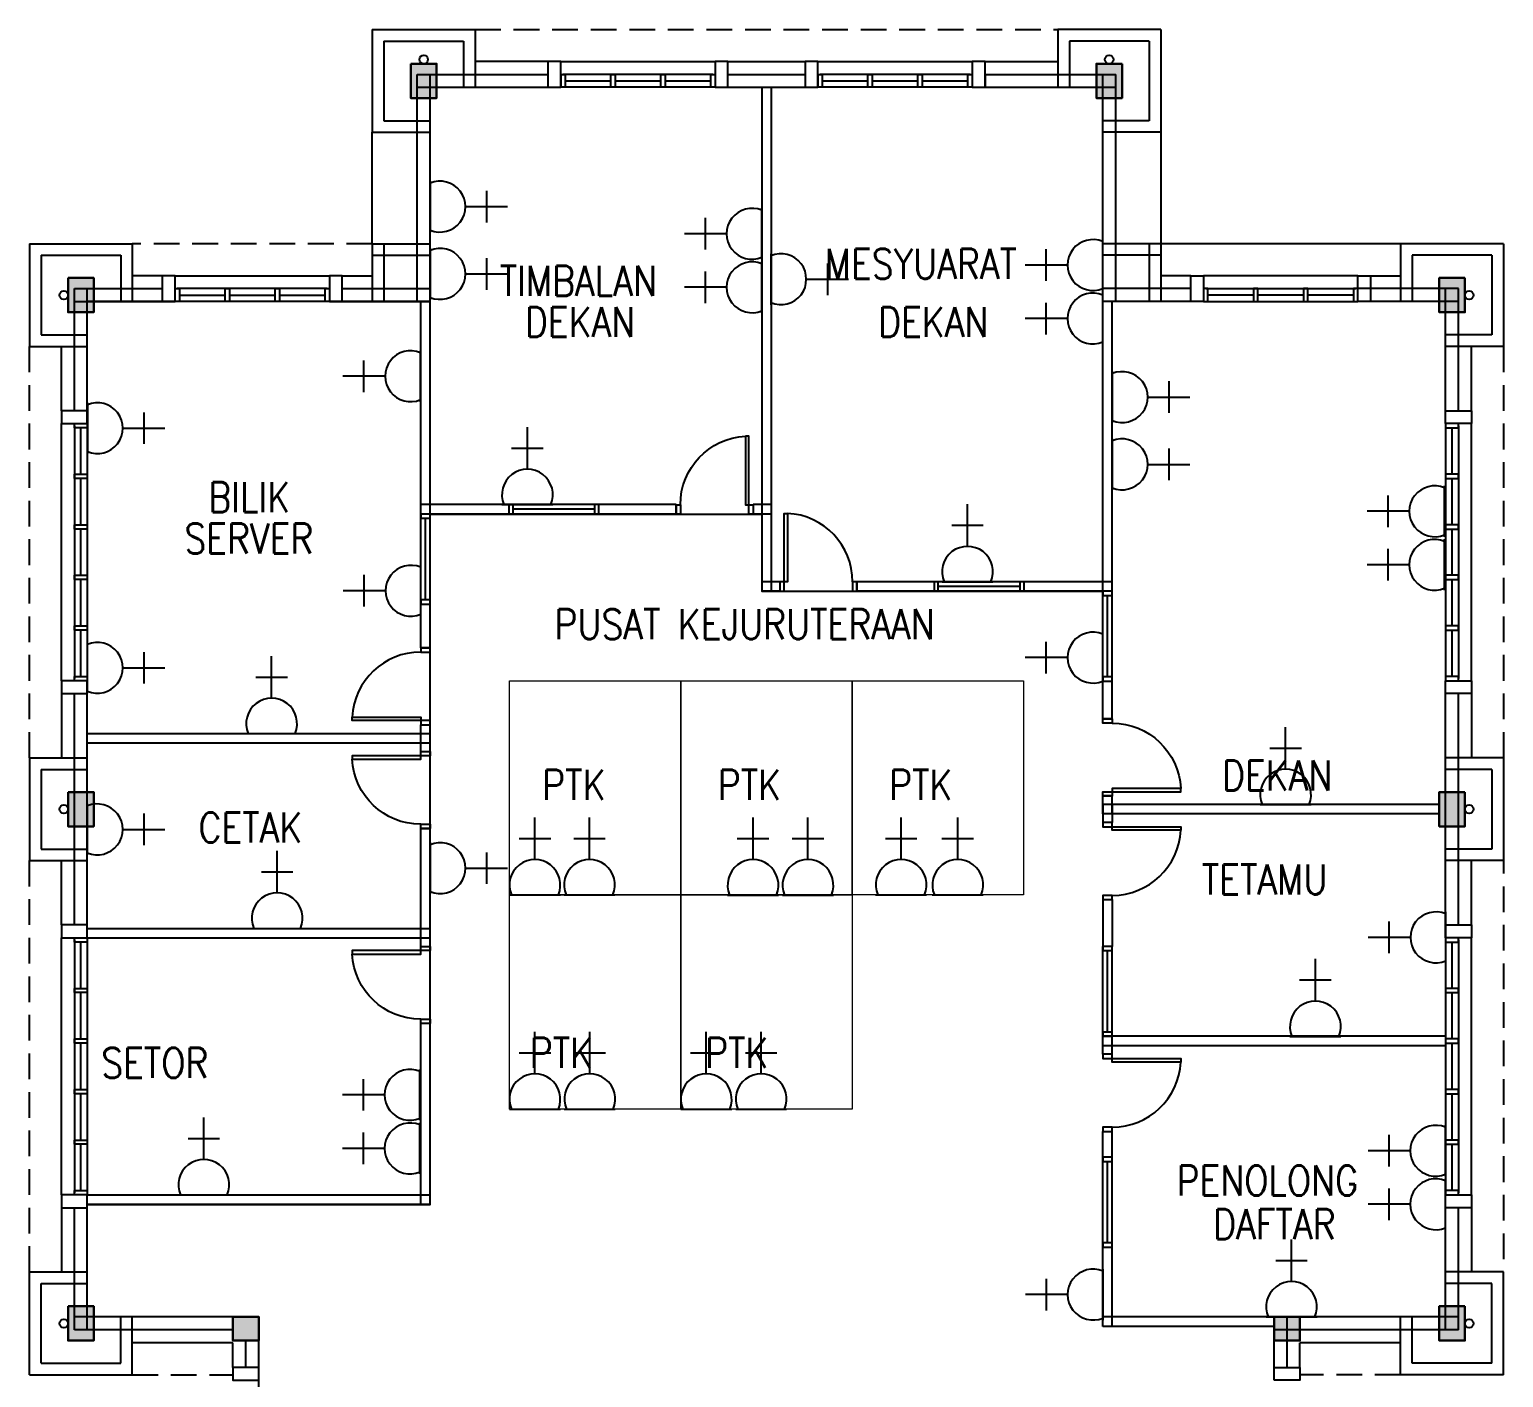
# Model space of a CAD drawing. Header units: inches. Extents: x -85907952 to 802144, y 988801 to 3125513.
# Drawn here: x 554408 to 571608, y 1038840 to 1054572 of the extents above; entities that cross this region are included whole.
import ezdxf
from ezdxf.enums import TextEntityAlignment as Align

# ---------------------------------------------------------------- set-up
doc = ezdxf.new("R2010")
doc.units = ezdxf.units.IN
doc.header["$MEASUREMENT"] = 0
doc.linetypes.add('HIDDEN', pattern=[0.375, 0.25, -0.125])
for name, color, linetype, lineweight in [('1', 8, 'Continuous', 9), ('COLUMN', 8, 'Continuous', 30), ('t3', 8, 'Continuous', 25)]:
    doc.layers.add(name, color=color, linetype=linetype, lineweight=lineweight)
for name, color, linetype in [('DOOR', 2, 'Continuous'), ('DOWNPIPE', 8, 'Continuous'), ('ELECT', 6, 'Continuous'), ('LW', 2, 'Continuous'), ('partition', 8, 'Continuous'), ('TB', 8, 'Continuous'), ('ventilation', 4, 'Continuous'), ('WALL', 1, 'Continuous'), ('WIN', 9, 'Continuous')]:
    doc.layers.add(name, color=color, linetype=linetype)
doc.styles.add('LAILA', font='romans.shx', dxfattribs={"width": 0.85})

# ---------------------------------------------------------------- blocks, each defined once
blk = doc.blocks.new('dr16')
at = {"layer": 'DOOR', "color": 1}
blk.add_line((-2409712, -909071), (-2409602, -909071), dxfattribs=at)
for points in [[(-2409712, -909071), (-2409602, -909071), (-2409602, -909021), (-2409712, -909021)], [(-2410511, -909831), (-2409712, -909831), (-2409712, -909871), (-2410511, -909871)], [(-2409712, -909921), (-2409602, -909921), (-2409602, -909871), (-2409712, -909871)]]:
    blk.add_lwpolyline(points, close=True, dxfattribs=at)
at = {"layer": 'DOOR', "color": 9}
blk.add_arc((-2409712, -909871), 800, 90, 177.134, dxfattribs=at)
blk = doc.blocks.new('13A SSO 300mm')
at = {"layer": 'ELECT', "color": 6}
for p, q in [((0, 414), (0, 904)), ((-184, 659), (184, 659)), ((-297, 0), (297, 0))]:
    blk.add_line(p, q, dxfattribs=at)
blk.add_arc((0, 116), 297, 336.9763, 203.0237, dxfattribs=at)

msp = doc.modelspace()

# ---------------------------------------------------------------- hatches: boundary and pattern name
at = {"layer": 'COLUMN'}
for points in [[(556783, 1039547), (557083, 1039547), (557083, 1039272), (556783, 1039272)], [(568933, 1039547), (569233, 1039547), (569233, 1039272), (568933, 1039272)]]:
    msp.add_hatch(color=256, dxfattribs=at).paths.add_polyline_path(points)

# ---------------------------------------------------------------- linework, layer by layer
at = {"layer": '1'}
for points in [[(560008, 1044472), (560008, 1046972), (562008, 1046972), (562008, 1044472)], [(562008, 1044472), (562008, 1046972), (564008, 1046972), (564008, 1044472)], [(564008, 1044472), (564008, 1046972), (566008, 1046972), (566008, 1044472)], [(560008, 1041972), (560008, 1044472), (562008, 1044472), (562008, 1041972)], [(562008, 1041972), (562008, 1044472), (564008, 1044472), (564008, 1041972)]]:
    msp.add_lwpolyline(points, close=True, dxfattribs=at)
at = {"layer": 'COLUMN'}
for points in [[(558858, 1054172), (559158, 1054172), (559158, 1053772), (558858, 1053772)], [(567158, 1054172), (566858, 1054172), (566858, 1053772), (567158, 1053772)], [(554858, 1051672), (555158, 1051672), (555158, 1051272), (554858, 1051272)], [(571158, 1051672), (570858, 1051672), (570858, 1051272), (571158, 1051272)], [(554858, 1045672), (555158, 1045672), (555158, 1045272), (554858, 1045272)], [(571158, 1045672), (570858, 1045672), (570858, 1045272), (571158, 1045272)], [(554858, 1039672), (555158, 1039672), (555158, 1039272), (554858, 1039272)], [(571158, 1039672), (570858, 1039672), (570858, 1039272), (571158, 1039272)], [(556783, 1039547), (557083, 1039547), (557083, 1039272), (556783, 1039272)], [(568933, 1039547), (569233, 1039547), (569233, 1039272), (568933, 1039272)]]:
    msp.add_lwpolyline(points, close=True, dxfattribs=at)
for points in [[(558858, 1054172), (559158, 1054172), (558858, 1053772), (559158, 1053772)], [(567158, 1054172), (566858, 1054172), (567158, 1053772), (566858, 1053772)], [(554858, 1051672), (555158, 1051672), (554858, 1051272), (555158, 1051272)], [(571158, 1051672), (570858, 1051672), (571158, 1051272), (570858, 1051272)], [(554858, 1045672), (555158, 1045672), (554858, 1045272), (555158, 1045272)], [(571158, 1045672), (570858, 1045672), (571158, 1045272), (570858, 1045272)], [(554858, 1039672), (555158, 1039672), (554858, 1039272), (555158, 1039272)], [(571158, 1039672), (570858, 1039672), (571158, 1039272), (570858, 1039272)]]:
    msp.add_solid(points, dxfattribs=at)
at = {"layer": 'DOWNPIPE'}
for centre in [(559008, 1054222), (567008, 1054222), (554808, 1051472), (571208, 1051472), (554808, 1045472), (571208, 1045472), (554808, 1039472), (571208, 1039472)]:
    msp.add_circle(centre, 50, dxfattribs=at)
at = {"layer": 'LW', "linetype": 'HIDDEN', "ltscale": 1200}
for p, q in [((559608, 1054572), (566408, 1054572)), ((558408, 1052072), (555608, 1052072)), ((554408, 1046072), (554408, 1050872)), ((571608, 1050872), (571608, 1040072)), ((554408, 1040072), (554408, 1044872)), ((555608, 1038872), (556783, 1038872)), ((570408, 1038872), (569233, 1038872))]:
    msp.add_line(p, q, dxfattribs=at)
at = {"layer": 'LW'}
for p, q in [((560458, 1054197), (559608, 1054197)), ((560608, 1054197), (562408, 1054197)), ((562558, 1054197), (563458, 1054197)), ((563608, 1054197), (565408, 1054197)), ((565558, 1054197), (566408, 1054197)), ((555958, 1051697), (555608, 1051697)), ((556108, 1051697), (557908, 1051697)), ((558058, 1051697), (558408, 1051697)), ((567958, 1051697), (567608, 1051697)), ((569908, 1051697), (568108, 1051697)), ((570058, 1051697), (570408, 1051697)), ((554783, 1050122), (554783, 1050872)), ((571233, 1050122), (571233, 1050872)), ((554783, 1046972), (554783, 1049972)), ((571233, 1046972), (571233, 1049972)), ((554783, 1046822), (554783, 1046072)), ((571233, 1046822), (571233, 1046072)), ((554783, 1044122), (554783, 1044872)), ((571233, 1044122), (571233, 1044872)), ((554783, 1040972), (554783, 1043972)), ((571233, 1040972), (571233, 1043972)), ((554783, 1040822), (554783, 1040072)), ((571233, 1040822), (571233, 1040072)), ((556783, 1039247), (555608, 1039247)), ((556783, 1038959), (556783, 1039247)), ((570408, 1039247), (569233, 1039247)), ((569233, 1038959), (569233, 1039247))]:
    msp.add_line(p, q, dxfattribs=at)
at = {"layer": 'partition'}
for p, q in [((562953, 1053897), (562953, 1048017)), ((563063, 1053897), (563063, 1048017)), ((558973, 1048917), (558973, 1051397)), ((559083, 1048917), (559083, 1051397)), ((566933, 1048017), (566933, 1051397)), ((567043, 1048017), (567043, 1051397)), ((560003, 1049027), (558973, 1049027)), ((560003, 1048917), (558973, 1048917)), ((559083, 1048917), (558973, 1048917)), ((561953, 1049027), (561053, 1049027)), ((561953, 1048917), (561053, 1048917)), ((561953, 1049027), (561953, 1048917)), ((563063, 1049027), (562853, 1049027)), ((562853, 1049027), (562853, 1048917)), ((563063, 1048917), (562853, 1048917)), ((563163, 1048127), (562953, 1048127)), ((563163, 1048017), (562953, 1048017)), ((563163, 1048127), (563163, 1048017)), ((564063, 1048127), (564063, 1048017)), ((564963, 1048127), (564063, 1048127)), ((564963, 1048017), (564063, 1048017)), ((564963, 1048127), (564963, 1048017)), ((567043, 1048127), (566013, 1048127)), ((566013, 1048017), (566013, 1048127)), ((567043, 1048017), (566013, 1048017)), ((567043, 1048017), (566933, 1048017)), ((558973, 1047357), (558973, 1047867)), ((558973, 1047867), (559083, 1047867)), ((559083, 1047357), (559083, 1047867)), ((558973, 1047357), (559083, 1047357)), ((566933, 1046527), (566933, 1046967)), ((566933, 1046967), (567043, 1046967)), ((567043, 1046527), (567043, 1046967)), ((558973, 1046147), (558973, 1046457)), ((558973, 1046457), (559083, 1046457)), ((559083, 1046147), (559083, 1046457)), ((567043, 1046527), (566933, 1046527)), ((555083, 1046357), (559083, 1046357)), ((555083, 1046247), (555083, 1046357)), ((555083, 1046247), (559083, 1046247)), ((558973, 1046147), (559083, 1046147)), ((567043, 1045627), (566933, 1045627)), ((566933, 1045417), (566933, 1045627)), ((567043, 1045417), (567043, 1045627)), ((570858, 1045527), (566933, 1045527)), ((566933, 1045527), (566933, 1045317)), ((570858, 1045417), (566933, 1045417)), ((567043, 1045527), (567043, 1045317)), ((558973, 1045247), (559083, 1045247)), ((558973, 1043872), (558973, 1045247)), ((559083, 1043872), (559083, 1045247)), ((566933, 1044417), (566933, 1043872)), ((567043, 1044417), (567043, 1043872)), ((555083, 1044082), (559083, 1044082)), ((555083, 1043972), (559083, 1043972)), ((567043, 1043872), (566933, 1043872)), ((558973, 1040862), (558973, 1042972)), ((559083, 1040862), (559083, 1042972)), ((570933, 1042822), (566933, 1042822)), ((566933, 1042822), (567043, 1042822)), ((566933, 1042612), (566933, 1042822)), ((570933, 1042712), (566933, 1042712)), ((567043, 1042612), (567043, 1042822)), ((566933, 1041412), (566933, 1041712)), ((567043, 1041412), (567043, 1041712)), ((567043, 1041412), (566933, 1041412)), ((555083, 1040972), (559083, 1040972)), ((555083, 1040862), (559083, 1040862)), ((566933, 1039437), (566933, 1040362)), ((566933, 1040362), (567043, 1040362)), ((567043, 1039437), (567043, 1040362)), ((568933, 1039547), (566933, 1039547)), ((568933, 1039437), (566933, 1039437))]:
    msp.add_line(p, q, dxfattribs=at)
at = {"layer": 'ventilation'}
msp.add_lwpolyline([(557756, 1029888), (557756, 1030046), (558204, 1030046), (558204, 1032896), (562115, 1032896), (562115, 1033044), (557083, 1033044), (557083, 1039547), (555083, 1039547), (555083, 1040861), (559083, 1040861), (559083, 1048917), (562953, 1048917), (562953, 1048017), (566932, 1048017), (566932, 1051454)], dxfattribs=at)
at = {"layer": 'WALL'}
for p, q in [((558408, 1054572), (559608, 1054572)), ((558408, 1054572), (558408, 1053372)), ((559608, 1054572), (559608, 1053897)), ((567608, 1054572), (566408, 1054572)), ((566408, 1054572), (566408, 1053897)), ((567608, 1054572), (567608, 1053372)), ((558543, 1054437), (558543, 1053507)), ((558543, 1054437), (559473, 1054437)), ((559473, 1054437), (559473, 1053897)), ((567473, 1054437), (566543, 1054437)), ((566543, 1054437), (566543, 1053897)), ((567473, 1054437), (567473, 1053507)), ((558933, 1051397), (558933, 1054047)), ((558933, 1054047), (560458, 1054047)), ((559083, 1051397), (559083, 1054047)), ((560608, 1054047), (560608, 1053897)), ((562558, 1054047), (563458, 1054047)), ((563608, 1054047), (563608, 1053897)), ((565558, 1054047), (567083, 1054047)), ((565558, 1054047), (565558, 1053897)), ((566933, 1051397), (566933, 1054047)), ((567083, 1051397), (567083, 1054047)), ((558933, 1053897), (560608, 1053897)), ((562408, 1053897), (563608, 1053897)), ((565408, 1053897), (567083, 1053897)), ((558543, 1053507), (559083, 1053507)), ((567473, 1053507), (566933, 1053507)), ((558408, 1053372), (559083, 1053372)), ((567608, 1053372), (566933, 1053372)), ((554408, 1052072), (554408, 1050872)), ((554408, 1052072), (555608, 1052072)), ((555608, 1052072), (555608, 1051397)), ((558408, 1052072), (559083, 1052072)), ((558408, 1052072), (558408, 1051397)), ((558543, 1052072), (558543, 1051397)), ((567608, 1052072), (566933, 1052072)), ((567473, 1052072), (567473, 1051397)), ((567608, 1052072), (567608, 1051397)), ((571608, 1052072), (570408, 1052072)), ((570408, 1052072), (570408, 1051397)), ((571608, 1052072), (571608, 1050872)), ((554543, 1051937), (555473, 1051937)), ((554543, 1051937), (554543, 1051007)), ((555473, 1051937), (555473, 1051397)), ((558408, 1051937), (559083, 1051937)), ((567608, 1051937), (566933, 1051937)), ((571473, 1051937), (570543, 1051937)), ((570543, 1051937), (570543, 1051397)), ((571473, 1051937), (571473, 1051007)), ((554933, 1050122), (554933, 1051547)), ((554933, 1051547), (555958, 1051547)), ((555083, 1049972), (555083, 1051547)), ((558058, 1051547), (559083, 1051547)), ((567958, 1051547), (566933, 1051547)), ((571083, 1051547), (569908, 1051547)), ((570933, 1049972), (570933, 1051547)), ((571083, 1050122), (571083, 1051547)), ((554933, 1051397), (556108, 1051397)), ((556108, 1051397), (555083, 1051397)), ((557908, 1051397), (559083, 1051397)), ((559083, 1051397), (557908, 1051397)), ((568108, 1051397), (566933, 1051397)), ((571083, 1051397), (569908, 1051397)), ((554543, 1051007), (555083, 1051007)), ((571473, 1051007), (570933, 1051007)), ((571473, 1051007), (570933, 1051007)), ((554408, 1050872), (555083, 1050872)), ((571608, 1050872), (570933, 1050872)), ((571608, 1050872), (570933, 1050872)), ((555083, 1043972), (555083, 1046972)), ((570933, 1043972), (570933, 1046972)), ((554933, 1044122), (554933, 1046822)), ((571083, 1044122), (571083, 1046822)), ((554408, 1046072), (555083, 1046072)), ((554408, 1046072), (554408, 1044872)), ((554543, 1045937), (554543, 1045007)), ((554543, 1045937), (555083, 1045937)), ((571608, 1046072), (570933, 1046072)), ((571473, 1045937), (570933, 1045937)), ((571473, 1045937), (571473, 1045007)), ((571608, 1046072), (571608, 1044872)), ((554543, 1045007), (555083, 1045007)), ((571473, 1045007), (570933, 1045007)), ((554408, 1044872), (555083, 1044872)), ((571608, 1044872), (570933, 1044872)), ((555083, 1039397), (555083, 1040972)), ((570933, 1039397), (570933, 1040972)), ((554933, 1039397), (554933, 1040822)), ((571083, 1039397), (571083, 1040822)), ((554408, 1040072), (555083, 1040072)), ((554408, 1038872), (554408, 1040072)), ((554543, 1039937), (555083, 1039937)), ((554543, 1039007), (554543, 1039937)), ((571608, 1040072), (570933, 1040072)), ((571473, 1039937), (570933, 1039937)), ((571473, 1039007), (571473, 1039937)), ((571608, 1038872), (571608, 1040072)), ((557083, 1039547), (554933, 1039547)), ((556783, 1039397), (554933, 1039397)), ((555473, 1039007), (555473, 1039547)), ((555608, 1038872), (555608, 1039547)), ((557083, 1038809), (557083, 1039547)), ((571083, 1039547), (568933, 1039547)), ((568933, 1038809), (568933, 1039547)), ((571083, 1039397), (568933, 1039397)), ((569083, 1038959), (569083, 1039547)), ((570408, 1038872), (570408, 1039547)), ((570543, 1039007), (570543, 1039547)), ((556933, 1038959), (556933, 1039272)), ((554543, 1039007), (555473, 1039007)), ((571473, 1039007), (570543, 1039007)), ((554408, 1038872), (555608, 1038872)), ((571608, 1038872), (570408, 1038872))]:
    msp.add_line(p, q, dxfattribs=at)
for points in [[(560458, 1053897), (560608, 1053897), (560608, 1054197), (560458, 1054197)], [(562408, 1053897), (562558, 1053897), (562558, 1054197), (562408, 1054197)], [(563458, 1053897), (563608, 1053897), (563608, 1054197), (563458, 1054197)], [(565408, 1053897), (565558, 1053897), (565558, 1054197), (565408, 1054197)], [(555958, 1051397), (556108, 1051397), (556108, 1051697), (555958, 1051697)], [(557908, 1051397), (558058, 1051397), (558058, 1051697), (557908, 1051697)], [(568108, 1051397), (567958, 1051397), (567958, 1051697), (568108, 1051697)], [(570058, 1051397), (569908, 1051397), (569908, 1051697), (570058, 1051697)], [(555083, 1049972), (555083, 1050122), (554783, 1050122), (554783, 1049972)], [(570933, 1049972), (570933, 1050122), (571233, 1050122), (571233, 1049972)], [(555083, 1046822), (555083, 1046972), (554783, 1046972), (554783, 1046822)], [(570933, 1046822), (570933, 1046972), (571233, 1046972), (571233, 1046822)], [(555083, 1043972), (555083, 1044122), (554783, 1044122), (554783, 1043972)], [(570933, 1043972), (570933, 1044122), (571233, 1044122), (571233, 1043972)], [(555083, 1040822), (555083, 1040972), (554783, 1040972), (554783, 1040822)], [(570933, 1040822), (570933, 1040972), (571233, 1040972), (571233, 1040822)], [(557083, 1038809), (557083, 1038959), (556783, 1038959), (556783, 1038809)], [(568933, 1038809), (568933, 1038959), (569233, 1038959), (569233, 1038809)]]:
    msp.add_lwpolyline(points, close=True, dxfattribs=at)
at = {"layer": 'WIN'}
for p, q in [((562383, 1054047), (560633, 1054047)), ((565383, 1054047), (563633, 1054047)), ((562408, 1053897), (560608, 1053897)), ((560658, 1053972), (561192, 1053972)), ((561242, 1053972), (561775, 1053972)), ((561825, 1053972), (562358, 1053972)), ((565408, 1053897), (563608, 1053897)), ((563658, 1053972), (564192, 1053972)), ((564242, 1053972), (564775, 1053972)), ((564825, 1053972), (565358, 1053972)), ((558408, 1052072), (558408, 1053372)), ((567608, 1053372), (567608, 1052072)), ((570408, 1052072), (567608, 1052072)), ((557883, 1051547), (556133, 1051547)), ((556158, 1051472), (556692, 1051472)), ((556742, 1051472), (557275, 1051472)), ((557325, 1051472), (557858, 1051472)), ((568133, 1051547), (569883, 1051547)), ((568692, 1051472), (568158, 1051472)), ((569275, 1051472), (568742, 1051472)), ((569858, 1051472), (569325, 1051472)), ((557908, 1051397), (556108, 1051397)), ((568108, 1051397), (569908, 1051397)), ((554933, 1049947), (554933, 1046997)), ((555008, 1049382), (555008, 1049922)), ((555083, 1049972), (555083, 1046972)), ((570933, 1049972), (570933, 1046972)), ((571008, 1049382), (571008, 1049922)), ((571083, 1049947), (571083, 1046997)), ((555008, 1048792), (555008, 1049332)), ((571008, 1048792), (571008, 1049332)), ((558973, 1047867), (558973, 1048917)), ((559028, 1047917), (559028, 1048867)), ((559083, 1047867), (559083, 1048917)), ((561053, 1049027), (560003, 1049027)), ((561053, 1048917), (560003, 1048917)), ((561003, 1048972), (560053, 1048972)), ((555008, 1048202), (555008, 1048742)), ((571008, 1048202), (571008, 1048742)), ((555008, 1047612), (555008, 1048152)), ((566013, 1048127), (564963, 1048127)), ((566013, 1048017), (564963, 1048017)), ((565963, 1048072), (565013, 1048072)), ((566933, 1046967), (566933, 1048017)), ((567043, 1046967), (567043, 1048017)), ((571008, 1047612), (571008, 1048152)), ((566988, 1047017), (566988, 1047967)), ((555008, 1047022), (555008, 1047562)), ((571008, 1047022), (571008, 1047562)), ((554933, 1043947), (554933, 1040997)), ((555008, 1043382), (555008, 1043922)), ((555083, 1043972), (555083, 1040972)), ((566933, 1042822), (566933, 1043872)), ((567043, 1042822), (567043, 1043872)), ((570933, 1043972), (570933, 1040972)), ((571008, 1043382), (571008, 1043922)), ((571083, 1043947), (571083, 1040997)), ((566988, 1042872), (566988, 1043822)), ((555008, 1042792), (555008, 1043332)), ((571008, 1042792), (571008, 1043332)), ((555008, 1042202), (555008, 1042742)), ((571008, 1042202), (571008, 1042742)), ((555008, 1041612), (555008, 1042152)), ((571008, 1041612), (571008, 1042152)), ((555008, 1041022), (555008, 1041562)), ((571008, 1041022), (571008, 1041562)), ((566933, 1040362), (566933, 1041412)), ((566988, 1040412), (566988, 1041362)), ((567043, 1040362), (567043, 1041412)), ((557083, 1039272), (557083, 1039547)), ((569233, 1039272), (569233, 1039547))]:
    msp.add_line(p, q, dxfattribs=at)
for points in [[(560608, 1054047), (560658, 1054047), (560658, 1053897), (560608, 1053897)], [(561192, 1054047), (561242, 1054047), (561242, 1053897), (561192, 1053897)], [(561775, 1054047), (561825, 1054047), (561825, 1053897), (561775, 1053897)], [(562358, 1054047), (562408, 1054047), (562408, 1053897), (562358, 1053897)], [(563608, 1054047), (563658, 1054047), (563658, 1053897), (563608, 1053897)], [(564192, 1054047), (564242, 1054047), (564242, 1053897), (564192, 1053897)], [(564775, 1054047), (564825, 1054047), (564825, 1053897), (564775, 1053897)], [(565358, 1054047), (565408, 1054047), (565408, 1053897), (565358, 1053897)], [(556108, 1051547), (556158, 1051547), (556158, 1051397), (556108, 1051397)], [(556692, 1051547), (556742, 1051547), (556742, 1051397), (556692, 1051397)], [(557275, 1051547), (557325, 1051547), (557325, 1051397), (557275, 1051397)], [(557858, 1051547), (557908, 1051547), (557908, 1051397), (557858, 1051397)], [(568158, 1051547), (568108, 1051547), (568108, 1051397), (568158, 1051397)], [(568742, 1051547), (568692, 1051547), (568692, 1051397), (568742, 1051397)], [(569325, 1051547), (569275, 1051547), (569275, 1051397), (569325, 1051397)], [(569908, 1051547), (569858, 1051547), (569858, 1051397), (569908, 1051397)], [(554933, 1049922), (554933, 1049972), (555083, 1049972), (555083, 1049922)], [(571083, 1049922), (571083, 1049972), (570933, 1049972), (570933, 1049922)], [(554933, 1049332), (554933, 1049382), (555083, 1049382), (555083, 1049332)], [(571083, 1049332), (571083, 1049382), (570933, 1049382), (570933, 1049332)], [(559083, 1048917), (558973, 1048917), (558973, 1048867), (559083, 1048867)], [(560003, 1049027), (560003, 1048917), (560053, 1048917), (560053, 1049027)], [(561003, 1049027), (561003, 1048917), (561053, 1048917), (561053, 1049027)], [(554933, 1048742), (554933, 1048792), (555083, 1048792), (555083, 1048742)], [(571083, 1048742), (571083, 1048792), (570933, 1048792), (570933, 1048742)], [(554933, 1048152), (554933, 1048202), (555083, 1048202), (555083, 1048152)], [(571083, 1048152), (571083, 1048202), (570933, 1048202), (570933, 1048152)], [(564963, 1048127), (564963, 1048017), (565013, 1048017), (565013, 1048127)], [(565963, 1048127), (565963, 1048017), (566013, 1048017), (566013, 1048127)], [(567043, 1048017), (566933, 1048017), (566933, 1047967), (567043, 1047967)], [(559083, 1047917), (558973, 1047917), (558973, 1047867), (559083, 1047867)], [(554933, 1047562), (554933, 1047612), (555083, 1047612), (555083, 1047562)], [(571083, 1047562), (571083, 1047612), (570933, 1047612), (570933, 1047562)], [(554933, 1046972), (554933, 1047022), (555083, 1047022), (555083, 1046972)], [(567043, 1047017), (566933, 1047017), (566933, 1046967), (567043, 1046967)], [(571083, 1046972), (571083, 1047022), (570933, 1047022), (570933, 1046972)], [(554933, 1043922), (554933, 1043972), (555083, 1043972), (555083, 1043922)], [(567043, 1043872), (566933, 1043872), (566933, 1043822), (567043, 1043822)], [(571083, 1043922), (571083, 1043972), (570933, 1043972), (570933, 1043922)], [(554933, 1043332), (554933, 1043382), (555083, 1043382), (555083, 1043332)], [(571083, 1043332), (571083, 1043382), (570933, 1043382), (570933, 1043332)], [(567043, 1042872), (566933, 1042872), (566933, 1042822), (567043, 1042822)], [(554933, 1042742), (554933, 1042792), (555083, 1042792), (555083, 1042742)], [(571083, 1042742), (571083, 1042792), (570933, 1042792), (570933, 1042742)], [(554933, 1042152), (554933, 1042202), (555083, 1042202), (555083, 1042152)], [(571083, 1042152), (571083, 1042202), (570933, 1042202), (570933, 1042152)], [(554933, 1041562), (554933, 1041612), (555083, 1041612), (555083, 1041562)], [(571083, 1041562), (571083, 1041612), (570933, 1041612), (570933, 1041562)], [(567043, 1041412), (566933, 1041412), (566933, 1041362), (567043, 1041362)], [(554933, 1040972), (554933, 1041022), (555083, 1041022), (555083, 1040972)], [(571083, 1040972), (571083, 1041022), (570933, 1041022), (570933, 1040972)], [(567043, 1040412), (566933, 1040412), (566933, 1040362), (567043, 1040362)]]:
    msp.add_lwpolyline(points, close=True, dxfattribs=at)

# ---------------------------------------------------------------- block references
at = {"layer": 'DOOR', "xscale": -1}
for p, rotation in [((-347068, -1360686), 90), ((2968685, 136226), 180), ((2968685, 133951), 180)]:
    msp.add_blockref('dr16', p, dxfattribs=dict(at, rotation=rotation))
at = {"layer": 'DOOR'}
for p, rotation in [((1473084, -1361586), 270), ((-1842669, 135396), 180), ((-1842669, 132691), 180)]:
    msp.add_blockref('dr16', p, dxfattribs=dict(at, rotation=rotation))
msp.add_blockref('dr16', (2968685, 1956377), dxfattribs=at)
at = {"layer": 'DOOR', "xscale": -1}
msp.add_blockref('dr16', (-1842669, 1955547), dxfattribs=at)
at = {"layer": 'TB', "color": 6, "linetype": 'Continuous'}
for p, rotation in [((559083, 1052504), 270), ((562955, 1052188), 90), ((566932, 1051823), 90), ((559083, 1051719), 270), ((563060, 1051657), 270), ((562955, 1051563), 90), ((566932, 1051198), 90), ((558970, 1050525), 90), ((567043, 1050282), 270), ((555084, 1049919), 270), ((567043, 1049497), 270), ((570921, 1048949), 90), ((570921, 1048325), 90), ((558974, 1048022), 90), ((566932, 1047241), 90), ((555083, 1047122), 270), ((555083, 1045237), 270), ((559083, 1044785), 270), ((570934, 1043977), 90), ((558965, 1042139), 90), ((558965, 1041514), 90), ((570933, 1041487), 90), ((570933, 1040862), 90), ((566935, 1039808), 90)]:
    msp.add_blockref('13A SSO 300mm', p, dxfattribs=dict(at, rotation=rotation))
for p in [(560218, 1049027), (565354, 1048127), (557234, 1046356), (569066, 1045527), (560306, 1044472), (560943, 1044472), (562851, 1044471), (563492, 1044471), (564579, 1044472), (565240, 1044472), (557299, 1044082), (569413, 1042821), (560306, 1041972), (560946, 1041972), (562306, 1041972), (562946, 1041972), (556443, 1040972), (569135, 1039547)]:
    msp.add_blockref('13A SSO 300mm', p, dxfattribs=at)

# ---------------------------------------------------------------- texts
at = {"layer": 't3', "style": 'LAILA', "width": 0.85}
for s, p in [('MESYUARAT ', (563688, 1052012)), ('TIMBALAN ', (559895, 1051812)), ('DEKAN', (560190, 1051333)), ('DEKAN', (564312, 1051333)), ('BILIK', (556495, 1049287)), ('SERVER', (556216, 1048807)), ('PUSAT KEJURUTERAAN', (560534, 1047806)), ('DEKAN', (568324, 1046042)), ('CETAK', (556381, 1045434)), ('TETAMU', (568087, 1044828)), ('SETOR', (555246, 1042686)), ('PENOLONG', (567794, 1041313)), ('DAFTAR', (568221, 1040805))]:
    msp.add_text(s, height=350, dxfattribs=at).set_placement(p, align=Align.TOP_LEFT)
for p in [(560188, 1045583), (562235, 1045583), (564235, 1045583), (560041, 1042455), (562088, 1042455)]:
    msp.add_text(' PTK', height=350, dxfattribs=at).set_placement(p)

doc.saveas('drawing.dxf')
